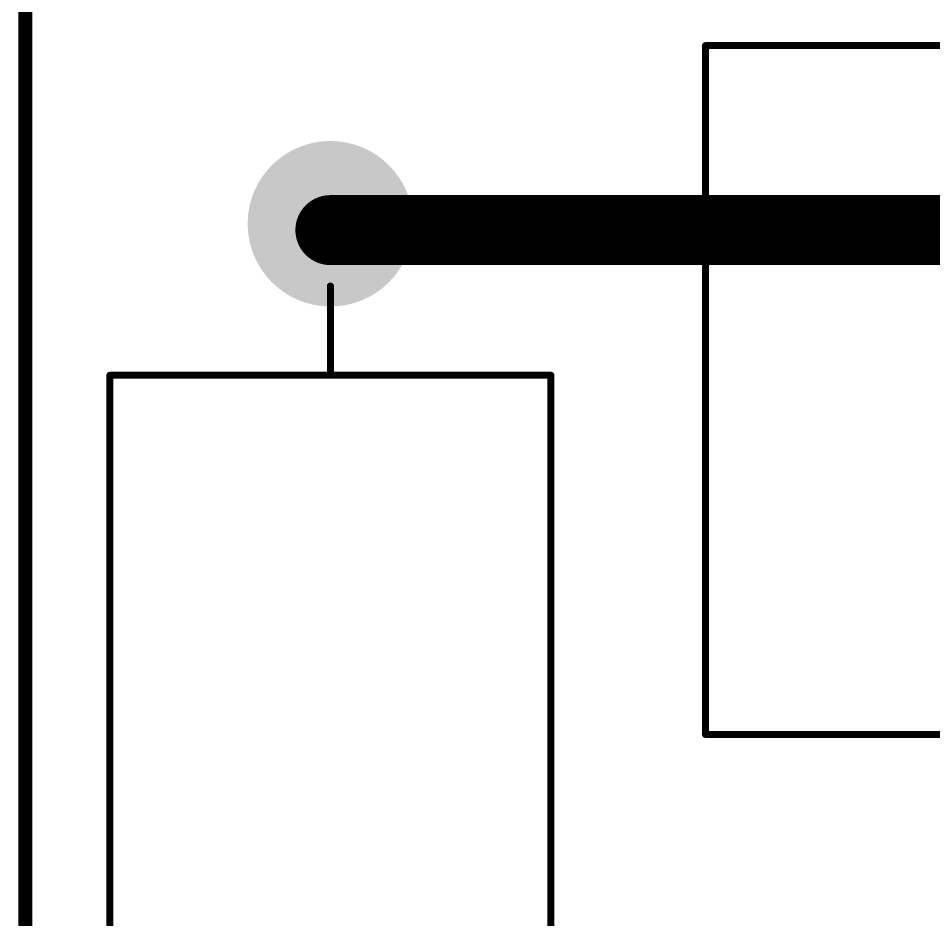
# Model space of a CAD drawing. Header units: inches. Extents: x -0.8 to 10.9, y -0.2 to 6.3.
# Drawn here: x -0.163 to 0.491, y 2.207 to 2.851 of the extents above; entities that cross this region are included whole.
import ezdxf

# ---------------------------------------------------------------- set-up
doc = ezdxf.new("R2010")
doc.units = ezdxf.units.IN
doc.header["$MEASUREMENT"] = 0
for name, color, linetype in [('Board Outline', 216, 'Continuous'), ('Bottom Layer', 5, 'Continuous'), ('Bottom Solder', 6, 'Continuous'), ('Drill Drawing', 1, 'Continuous'), ('Multi-Layer', 9, 'Continuous'), ('Pad Holes', 156, 'Continuous'), ('Top Layer', 1, 'Continuous'), ('Top Overlay', 2, 'Continuous'), ('Top Solder', 216, 'Continuous')]:
    doc.layers.add(name, color=color, linetype=linetype)

# ---------------------------------------------------------------- blocks, each defined once
blk = doc.blocks.new('EWWR0006J450RT9_5')
at = {"layer": 'Bottom Layer'}
h = blk.add_hatch(color=5, dxfattribs=at)
edge = h.paths.add_edge_path()
edge.add_arc((-0.57087, 0), 0.05512, 0, 360)
h = blk.add_hatch(color=5, dxfattribs=at)
edge = h.paths.add_edge_path()
edge.add_arc((0.57087, 0), 0.05512, 0, 360)
at = {"layer": 'Bottom Solder'}
h = blk.add_hatch(color=6, dxfattribs=at)
edge = h.paths.add_edge_path()
edge.add_arc((-0.57087, 0), 0.05912, 0, 360)
h = blk.add_hatch(color=6, dxfattribs=at)
edge = h.paths.add_edge_path()
edge.add_arc((0.57087, 0), 0.05912, 0, 360)
at = {"layer": 'Multi-Layer'}
h = blk.add_hatch(color=9, dxfattribs=at)
edge = h.paths.add_edge_path()
edge.add_arc((-0.57087, 0), 0.05512, 0, 360)
h = blk.add_hatch(color=9, dxfattribs=at)
edge = h.paths.add_edge_path()
edge.add_arc((0.57087, 0), 0.05512, 0, 360)
at = {"layer": 'Pad Holes'}
h = blk.add_hatch(color=7, dxfattribs=at)
edge = h.paths.add_edge_path()
edge.add_arc((-0.57087, 0), 0.01969, 0, 360)
h = blk.add_hatch(color=7, dxfattribs=at)
edge = h.paths.add_edge_path()
edge.add_arc((0.57087, 0), 0.01969, 0, 360)
at = {"layer": 'Top Layer'}
h = blk.add_hatch(color=1, dxfattribs=at)
edge = h.paths.add_edge_path()
edge.add_arc((-0.57087, 0), 0.05512, 0, 360)
h = blk.add_hatch(color=1, dxfattribs=at)
edge = h.paths.add_edge_path()
edge.add_arc((0.57087, 0), 0.05512, 0, 360)
at = {"layer": 'Top Solder'}
h = blk.add_hatch(color=216, dxfattribs=at)
edge = h.paths.add_edge_path()
edge.add_arc((-0.57087, 0), 0.05912, 0, 360)
h = blk.add_hatch(color=216, dxfattribs=at)
edge = h.paths.add_edge_path()
edge.add_arc((0.57087, 0), 0.05912, 0, 360)
at = {"layer": 'Top Overlay'}
for points in [[(-0.4626, -0.15748, 0.005, 0.005, 0), (-0.4626, 0.15748, 0.005, 0.005, 0)], [(0.4626, 0.15748, 0.005, 0.005, 0), (-0.46122, 0.15748, 0.005, 0.005, 0)], [(0.4626, -0.15748, 0.005, 0.005, 0), (0.4626, 0.15748, 0.005, 0.005, 0)], [(-0.4626, 0, 0.005, 0.005, 0), (-0.52634, 0, 0.005, 0.005, 0)], [(0.52634, -0.00001, 0.005, 0.005, 0), (0.4626, -0.00001, 0.005, 0.005, 0)], [(0.4626, -0.15748, 0.005, 0.005, 0), (-0.4626, -0.15748, 0.005, 0.005, 0)]]:
    blk.add_lwpolyline(points, format="xyseb", dxfattribs=at)
for points in [[(-0.46385, 0.15748, 0.0025, 0.0025, 1), (-0.46135, 0.15748, 0.0025, 0.0025, 1)], [(-0.46247, 0.15748, 0.0025, 0.0025, 1), (-0.45997, 0.15748, 0.0025, 0.0025, 1)], [(0.46135, 0.15748, 0.0025, 0.0025, 1), (0.46385, 0.15748, 0.0025, 0.0025, 1)], [(0.46135, 0.15748, 0.0025, 0.0025, 1), (0.46385, 0.15748, 0.0025, 0.0025, 1)], [(-0.52759, 0, 0.0025, 0.0025, 1), (-0.52509, 0, 0.0025, 0.0025, 1)], [(-0.46385, 0, 0.0025, 0.0025, 1), (-0.46135, 0, 0.0025, 0.0025, 1)], [(0.46135, -0.00001, 0.0025, 0.0025, 1), (0.46385, -0.00001, 0.0025, 0.0025, 1)], [(0.52509, -0.00001, 0.0025, 0.0025, 1), (0.52759, -0.00001, 0.0025, 0.0025, 1)], [(-0.46385, -0.15748, 0.0025, 0.0025, 1), (-0.46135, -0.15748, 0.0025, 0.0025, 1)], [(-0.46385, -0.15748, 0.0025, 0.0025, 1), (-0.46135, -0.15748, 0.0025, 0.0025, 1)], [(0.46135, -0.15748, 0.0025, 0.0025, 1), (0.46385, -0.15748, 0.0025, 0.0025, 1)], [(0.46135, -0.15748, 0.0025, 0.0025, 1), (0.46385, -0.15748, 0.0025, 0.0025, 1)]]:
    blk.add_lwpolyline(points, format="xyseb", close=True, dxfattribs=at)
blk = doc.blocks.new('XSD366_094_6')
at = {"layer": 'Bottom Layer'}
h = blk.add_hatch(color=5, dxfattribs=at)
edge = h.paths.add_edge_path()
edge.add_arc((-0.50197, 0), 0.07874, 0, 360)
h = blk.add_hatch(color=5, dxfattribs=at)
edge = h.paths.add_edge_path()
edge.add_arc((0.50197, 0), 0.07874, 0, 360)
at = {"layer": 'Bottom Solder'}
h = blk.add_hatch(color=6, dxfattribs=at)
edge = h.paths.add_edge_path()
edge.add_arc((-0.50197, 0), 0.08274, 0, 360)
h = blk.add_hatch(color=6, dxfattribs=at)
edge = h.paths.add_edge_path()
edge.add_arc((0.50197, 0), 0.08274, 0, 360)
at = {"layer": 'Multi-Layer'}
h = blk.add_hatch(color=9, dxfattribs=at)
edge = h.paths.add_edge_path()
edge.add_arc((-0.50197, 0), 0.07874, 0, 360)
h = blk.add_hatch(color=9, dxfattribs=at)
edge = h.paths.add_edge_path()
edge.add_arc((0.50197, 0), 0.07874, 0, 360)
at = {"layer": 'Pad Holes'}
h = blk.add_hatch(color=7, dxfattribs=at)
edge = h.paths.add_edge_path()
edge.add_arc((-0.50197, 0), 0.04724, 0, 360)
h = blk.add_hatch(color=7, dxfattribs=at)
edge = h.paths.add_edge_path()
edge.add_arc((0.50197, 0), 0.04724, 0, 360)
at = {"layer": 'Top Layer'}
h = blk.add_hatch(color=1, dxfattribs=at)
edge = h.paths.add_edge_path()
edge.add_arc((-0.50197, 0), 0.07874, 0, 360)
h = blk.add_hatch(color=1, dxfattribs=at)
edge = h.paths.add_edge_path()
edge.add_arc((0.50197, 0), 0.07874, 0, 360)
at = {"layer": 'Top Solder'}
h = blk.add_hatch(color=216, dxfattribs=at)
edge = h.paths.add_edge_path()
edge.add_arc((-0.50197, 0), 0.08274, 0, 360)
h = blk.add_hatch(color=216, dxfattribs=at)
edge = h.paths.add_edge_path()
edge.add_arc((0.50197, 0), 0.08274, 0, 360)
at = {"layer": 'Top Overlay'}
for points in [[(-0.82677, -0.49213, 0.005, 0.005, 0), (-0.82677, 0.49213, 0.005, 0.005, 0)], [(-0.33465, 0.49213, 0.005, 0.005, 0), (-0.82677, 0.49213, 0.005, 0.005, 0)], [(-0.33465, 0.03543, 0.005, 0.005, 0), (-0.33465, 0.49213, 0.005, 0.005, 0)], [(0.33465, 0.03543, 0.005, 0.005, 0), (0.33465, 0.49213, 0.005, 0.005, 0)], [(0.82677, 0.49213, 0.005, 0.005, 0), (0.33465, 0.49213, 0.005, 0.005, 0)], [(0.82677, -0.49213, 0.005, 0.005, 0), (0.82677, 0.49213, 0.005, 0.005, 0)], [(0.33465, 0.03543, 0.005, 0.005, 0), (-0.33465, 0.03543, 0.005, 0.005, 0)], [(-0.33465, -0.49213, 0.005, 0.005, 0), (-0.33465, -0.03543, 0.005, 0.005, 0)], [(0.33465, -0.03543, 0.005, 0.005, 0), (-0.33465, -0.03543, 0.005, 0.005, 0)], [(0.33465, -0.49213, 0.005, 0.005, 0), (0.33465, -0.03543, 0.005, 0.005, 0)], [(-0.33465, -0.49213, 0.005, 0.005, 0), (-0.82677, -0.49213, 0.005, 0.005, 0)], [(0.82677, -0.49213, 0.005, 0.005, 0), (0.33465, -0.49213, 0.005, 0.005, 0)]]:
    blk.add_lwpolyline(points, format="xyseb", dxfattribs=at)
for points in [[(-0.82802, 0.49213, 0.0025, 0.0025, 1), (-0.82552, 0.49213, 0.0025, 0.0025, 1)], [(-0.82802, 0.49213, 0.0025, 0.0025, 1), (-0.82552, 0.49213, 0.0025, 0.0025, 1)], [(-0.3359, 0.49213, 0.0025, 0.0025, 1), (-0.3334, 0.49213, 0.0025, 0.0025, 1)], [(-0.3359, 0.49213, 0.0025, 0.0025, 1), (-0.3334, 0.49213, 0.0025, 0.0025, 1)], [(0.3334, 0.49213, 0.0025, 0.0025, 1), (0.3359, 0.49213, 0.0025, 0.0025, 1)], [(0.3334, 0.49213, 0.0025, 0.0025, 1), (0.3359, 0.49213, 0.0025, 0.0025, 1)], [(0.82552, 0.49213, 0.0025, 0.0025, 1), (0.82802, 0.49213, 0.0025, 0.0025, 1)], [(0.82552, 0.49213, 0.0025, 0.0025, 1), (0.82802, 0.49213, 0.0025, 0.0025, 1)], [(-0.3359, 0.03543, 0.0025, 0.0025, 1), (-0.3334, 0.03543, 0.0025, 0.0025, 1)], [(-0.3359, 0.03543, 0.0025, 0.0025, 1), (-0.3334, 0.03543, 0.0025, 0.0025, 1)], [(0.3334, 0.03543, 0.0025, 0.0025, 1), (0.3359, 0.03543, 0.0025, 0.0025, 1)], [(0.3334, 0.03543, 0.0025, 0.0025, 1), (0.3359, 0.03543, 0.0025, 0.0025, 1)], [(-0.3359, -0.03543, 0.0025, 0.0025, 1), (-0.3334, -0.03543, 0.0025, 0.0025, 1)], [(-0.3359, -0.03543, 0.0025, 0.0025, 1), (-0.3334, -0.03543, 0.0025, 0.0025, 1)], [(0.3334, -0.03543, 0.0025, 0.0025, 1), (0.3359, -0.03543, 0.0025, 0.0025, 1)], [(0.3334, -0.03543, 0.0025, 0.0025, 1), (0.3359, -0.03543, 0.0025, 0.0025, 1)], [(-0.82802, -0.49213, 0.0025, 0.0025, 1), (-0.82552, -0.49213, 0.0025, 0.0025, 1)], [(-0.82802, -0.49213, 0.0025, 0.0025, 1), (-0.82552, -0.49213, 0.0025, 0.0025, 1)], [(-0.3359, -0.49213, 0.0025, 0.0025, 1), (-0.3334, -0.49213, 0.0025, 0.0025, 1)], [(-0.3359, -0.49213, 0.0025, 0.0025, 1), (-0.3334, -0.49213, 0.0025, 0.0025, 1)], [(0.3334, -0.49213, 0.0025, 0.0025, 1), (0.3359, -0.49213, 0.0025, 0.0025, 1)], [(0.3334, -0.49213, 0.0025, 0.0025, 1), (0.3359, -0.49213, 0.0025, 0.0025, 1)], [(0.82552, -0.49213, 0.0025, 0.0025, 1), (0.82802, -0.49213, 0.0025, 0.0025, 1)], [(0.82552, -0.49213, 0.0025, 0.0025, 1), (0.82802, -0.49213, 0.0025, 0.0025, 1)]]:
    blk.add_lwpolyline(points, format="xyseb", close=True, dxfattribs=at)

msp = doc.modelspace()

# ---------------------------------------------------------------- linework, layer by layer
at = {"layer": 'Board Outline'}
msp.add_lwpolyline([(-0.15785, -0.15711, 0.01, 0.01, 0), (-0.15785, 4.1736, 0.01, 0.01, 0)], format="xyseb", dxfattribs=at)
at = {"layer": 'Bottom Layer'}
msp.add_lwpolyline([(0.06, 2.7, 0.05, 0.05, 0), (1.36193, 2.7, 0.05, 0.05, 0)], format="xyseb", dxfattribs=at)
msp.add_lwpolyline([(0.0475, 2.7, 0.025, 0.025, 1), (0.0725, 2.7, 0.025, 0.025, 1)], format="xyseb", close=True, dxfattribs=at)
at = {"layer": 'Drill Drawing'}
for points in [[(0.055, 2.70953, 0.002, 0.002, 0), (0.06, 2.71453, 0.002, 0.002, 0)], [(0.06, 2.71453, 0.002, 0.002, 0), (0.065, 2.70953, 0.002, 0.002, 0)], [(0.05, 2.70953, 0.002, 0.002, 0), (0.055, 2.70453, 0.002, 0.002, 0)], [(0.05, 2.70953, 0.002, 0.002, 0), (0.055, 2.70953, 0.002, 0.002, 0)], [(0.065, 2.70953, 0.002, 0.002, 0), (0.07, 2.70953, 0.002, 0.002, 0)], [(0.065, 2.70453, 0.002, 0.002, 0), (0.07, 2.70953, 0.002, 0.002, 0)], [(0.05, 2.69953, 0.002, 0.002, 0), (0.055, 2.70453, 0.002, 0.002, 0)], [(0.05, 2.69953, 0.002, 0.002, 0), (0.055, 2.69953, 0.002, 0.002, 0)], [(0.055, 2.69953, 0.002, 0.002, 0), (0.06, 2.69453, 0.002, 0.002, 0)], [(0.06, 2.69453, 0.002, 0.002, 0), (0.065, 2.69953, 0.002, 0.002, 0)], [(0.065, 2.70453, 0.002, 0.002, 0), (0.07, 2.69953, 0.002, 0.002, 0)], [(0.065, 2.69953, 0.002, 0.002, 0), (0.07, 2.69953, 0.002, 0.002, 0)]]:
    msp.add_lwpolyline(points, format="xyseb", dxfattribs=at)
for points in [[(0.0595, 2.71453, 0.001, 0.001, 1), (0.0605, 2.71453, 0.001, 0.001, 1)], [(0.0595, 2.71453, 0.001, 0.001, 1), (0.0605, 2.71453, 0.001, 0.001, 1)], [(0.0495, 2.70953, 0.001, 0.001, 1), (0.0505, 2.70953, 0.001, 0.001, 1)], [(0.0495, 2.70953, 0.001, 0.001, 1), (0.0505, 2.70953, 0.001, 0.001, 1)], [(0.0545, 2.70953, 0.001, 0.001, 1), (0.0555, 2.70953, 0.001, 0.001, 1)], [(0.0545, 2.70953, 0.001, 0.001, 1), (0.0555, 2.70953, 0.001, 0.001, 1)], [(0.0645, 2.70953, 0.001, 0.001, 1), (0.0655, 2.70953, 0.001, 0.001, 1)], [(0.0645, 2.70953, 0.001, 0.001, 1), (0.0655, 2.70953, 0.001, 0.001, 1)], [(0.0695, 2.70953, 0.001, 0.001, 1), (0.0705, 2.70953, 0.001, 0.001, 1)], [(0.0695, 2.70953, 0.001, 0.001, 1), (0.0705, 2.70953, 0.001, 0.001, 1)], [(0.0495, 2.69953, 0.001, 0.001, 1), (0.0505, 2.69953, 0.001, 0.001, 1)], [(0.0495, 2.69953, 0.001, 0.001, 1), (0.0505, 2.69953, 0.001, 0.001, 1)], [(0.0545, 2.70453, 0.001, 0.001, 1), (0.0555, 2.70453, 0.001, 0.001, 1)], [(0.0545, 2.70453, 0.001, 0.001, 1), (0.0555, 2.70453, 0.001, 0.001, 1)], [(0.0545, 2.69953, 0.001, 0.001, 1), (0.0555, 2.69953, 0.001, 0.001, 1)], [(0.0545, 2.69953, 0.001, 0.001, 1), (0.0555, 2.69953, 0.001, 0.001, 1)], [(0.0645, 2.70453, 0.001, 0.001, 1), (0.0655, 2.70453, 0.001, 0.001, 1)], [(0.0645, 2.70453, 0.001, 0.001, 1), (0.0655, 2.70453, 0.001, 0.001, 1)], [(0.0645, 2.69953, 0.001, 0.001, 1), (0.0655, 2.69953, 0.001, 0.001, 1)], [(0.0645, 2.69953, 0.001, 0.001, 1), (0.0655, 2.69953, 0.001, 0.001, 1)], [(0.0695, 2.69953, 0.001, 0.001, 1), (0.0705, 2.69953, 0.001, 0.001, 1)], [(0.0695, 2.69953, 0.001, 0.001, 1), (0.0705, 2.69953, 0.001, 0.001, 1)], [(0.0595, 2.69453, 0.001, 0.001, 1), (0.0605, 2.69453, 0.001, 0.001, 1)], [(0.0595, 2.69453, 0.001, 0.001, 1), (0.0605, 2.69453, 0.001, 0.001, 1)]]:
    msp.add_lwpolyline(points, format="xyseb", close=True, dxfattribs=at)

# ---------------------------------------------------------------- block references
at = {"rotation": 270}
for name, p in [('XSD366_094_6', (0.82, 2.005)), ('EWWR0006J450RT9_5', (0.06, 2.13366))]:
    msp.add_blockref(name, p, dxfattribs=at)

doc.saveas('drawing.dxf')
